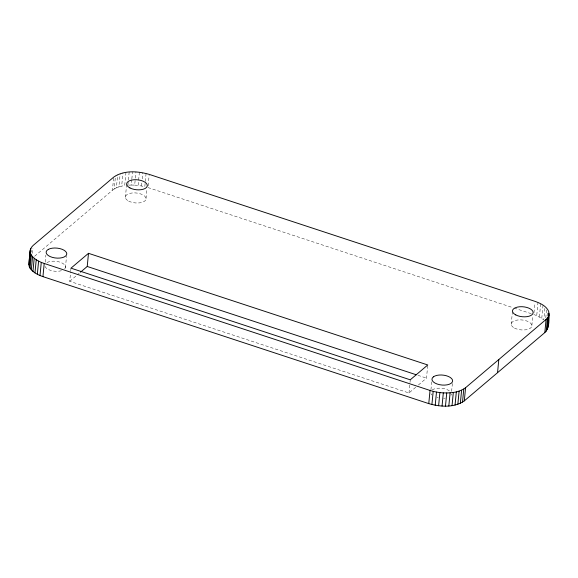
<?xml version="1.0" encoding="UTF-8"?>
<svg xmlns="http://www.w3.org/2000/svg" width="578" height="578" viewBox="0 0 578 578"><rect width="100%" height="100%" fill="white"/><g stroke="black" fill="none" stroke-linecap="round" stroke-linejoin="round"><path stroke-width="0.43" stroke-dasharray="2.89 2.17" d="M31.27 252.102L31.436 250.346M32.411 253.309L32.924 248.041M45.2 262.174L45.879 255.151M65.43 267.665L66.528 256.264M415.719 387.267L408.986 392.975L69.721 281.32L70.653 271.667M70.733 270.793L70.986 268.163M34.658 256.235L112.428 190.278L113.693 177.121M112.428 190.278L114.227 188.992L115.492 175.828M114.227 188.992L116.388 187.85L117.659 174.693M116.388 187.85L118.887 186.889L120.152 173.725M118.887 186.889L121.669 186.109L122.941 172.952M125.961 172.374L124.696 185.538L121.669 186.109M125.383 197.38L126.647 184.216M127.911 185.177L128.33 180.791M128.417 179.91L129.176 172.013M128.749 185.141L131.257 185.032L131.762 179.772M131.849 178.891L132.521 171.876M131.257 185.032L134.681 185.112L135.274 178.97M135.353 178.096L135.946 171.948M146.082 173.479L144.818 186.636L138.12 185.408L139.385 172.251M141.516 185.921L141.856 182.41M142.195 178.905L142.788 172.764M146.039 198.507L146.964 188.854M148.134 185.798L149.146 175.264M408.986 392.975L409.918 383.33M410.004 382.448L410.257 379.818M418.414 384.984L426.492 378.135L427.763 364.971M430.942 389.767L431.701 381.87M451.613 391.407L452.458 382.629M511.212 324.359L512.397 312.077M531.868 325.493L532.8 315.841M533.964 312.777L534.896 303.125M544.895 308.349L543.797 319.757L536.731 315.624L537.995 302.46M539.404 316.867L540.668 303.71M541.774 318.254L543.038 305.097M545.777 317.835L546.535 309.938M547.344 315.978L547.684 312.467M69.721 281.32L79.15 273.329M134.681 185.112L138.12 185.408M436.903 397.469L438.232 397.837M147.961 187.554L513.221 307.763M514.073 308.045L531.225 313.688M417.923 375.31L426.492 378.135M533.797 314.533L536.731 315.624M445.284 398.098A10.375 5 5.5 0 1 443.586 398.264M432.012 395.012A10.375 5 5.5 0 1 431.007 393.719M432.134 390.005A10.375 5 5.5 0 1 450.031 391.422M451.36 394.037A10.375 5 5.5 0 1 450.977 395.301M47.013 262.564A10.375 5 5.5 0 1 60.394 262.289A10.375 5 5.5 0 1 64.722 268.878M61.449 270.692A10.375 5 5.5 0 1 51.196 270.569L48.863 269.738A10.375 5 5.5 0 1 44.94 266.111M514.528 328.087A10.375 5 5.5 0 0 531.623 326.78A10.375 5 5.5 0 0 518.48 319.909A10.375 5 5.5 0 0 514.528 328.087M128.692 201.108A10.375 5 5.5 0 0 145.793 199.793A10.375 5 5.5 0 0 132.644 192.929A10.375 5 5.5 0 0 128.692 201.108"/><path stroke-width="0.87" d="M28.9 264.796C30.396 258.532 27.679 250.122 33.177 245.412L113.693 177.121C123.959 170.019 137.774 171.081 149.232 174.39L535.062 301.369C540.394 303.284 546.398 305.972 548.739 311.52C548.912 318.16 550.104 327.625 544.823 332.588L464.307 400.879C454.041 407.981 440.226 406.919 428.768 403.61L42.938 276.631C38.668 275.164 34.42 273.163 31.299 269.818C26.147 264.384 30.88 256.43 30.258 249.971M547.742 328.029L549.1 313.204M29.529 261.523L29.781 258.893M30.121 255.382L30.374 252.752M30.627 250.115L30.793 248.367M29.261 266.48L30.526 253.323L30.164 251.632M30.063 268.163L31.328 255.006L30.526 253.323M31.299 269.818L32.563 256.654L31.328 255.006M32.939 271.407L34.203 258.243L32.563 256.654M34.962 272.903L36.226 259.746L34.203 258.243M37.332 274.29L38.596 261.133L36.226 259.746M40.005 275.54L41.269 262.376L38.596 261.133M42.938 276.631L44.203 263.467L41.269 262.376M80.494 272.187L87.227 266.472L88.492 253.316L427.763 364.971L410.257 379.818L70.986 268.163L88.492 253.316M428.768 403.61L430.039 390.446L44.203 263.467M431.918 404.521L433.182 391.364L430.039 390.446M435.212 405.236L436.484 392.079L433.182 391.364M438.615 405.749L439.88 392.592L436.484 392.079M442.054 406.052L443.319 392.888C450.941 393.141 459.293 392.498 465.572 387.722L546.094 319.424L548.471 316.477L549.006 314.865M445.479 406.124L446.743 392.968M448.824 405.987L450.089 392.823M452.039 405.626L453.304 392.462M455.059 405.048L456.331 391.891M457.848 404.275L459.113 391.111M460.341 403.307L461.612 390.15M462.508 402.172L463.773 389.008M464.307 400.879L465.572 387.722M497.55 372.687L498.814 359.523M544.823 332.588L546.094 319.424M546.224 331.165L547.496 318.008M547.207 329.633L548.471 316.477M439.88 392.592L443.319 392.888M87.227 266.472L416.211 374.746M433.399 376.842L432.337 377.969A10.375 5 5.5 0 0 437.019 383.98L439.504 384.681A10.375 5 5.5 0 0 451.18 383.272L452.242 382.145A10.375 5 5.5 0 0 446.353 375.743A10.375 5 5.5 0 0 433.399 376.842M48.285 249.4L46.926 250.433A10.375 5 5.5 0 0 50.134 256.574L52.461 257.405A10.375 5 5.5 0 0 65.603 256.083A10.375 5 5.5 0 0 62.048 249.27A10.375 5 5.5 0 0 48.285 249.4M515.793 314.931A10.375 5 5.5 0 0 532.894 313.616A10.375 5 5.5 0 0 519.745 306.752A10.375 5 5.5 0 0 515.793 314.931M129.956 187.944A10.375 5 5.5 0 0 147.058 186.636A10.375 5 5.5 0 0 133.915 179.765A10.375 5 5.5 0 0 129.956 187.944"/></g></svg>
